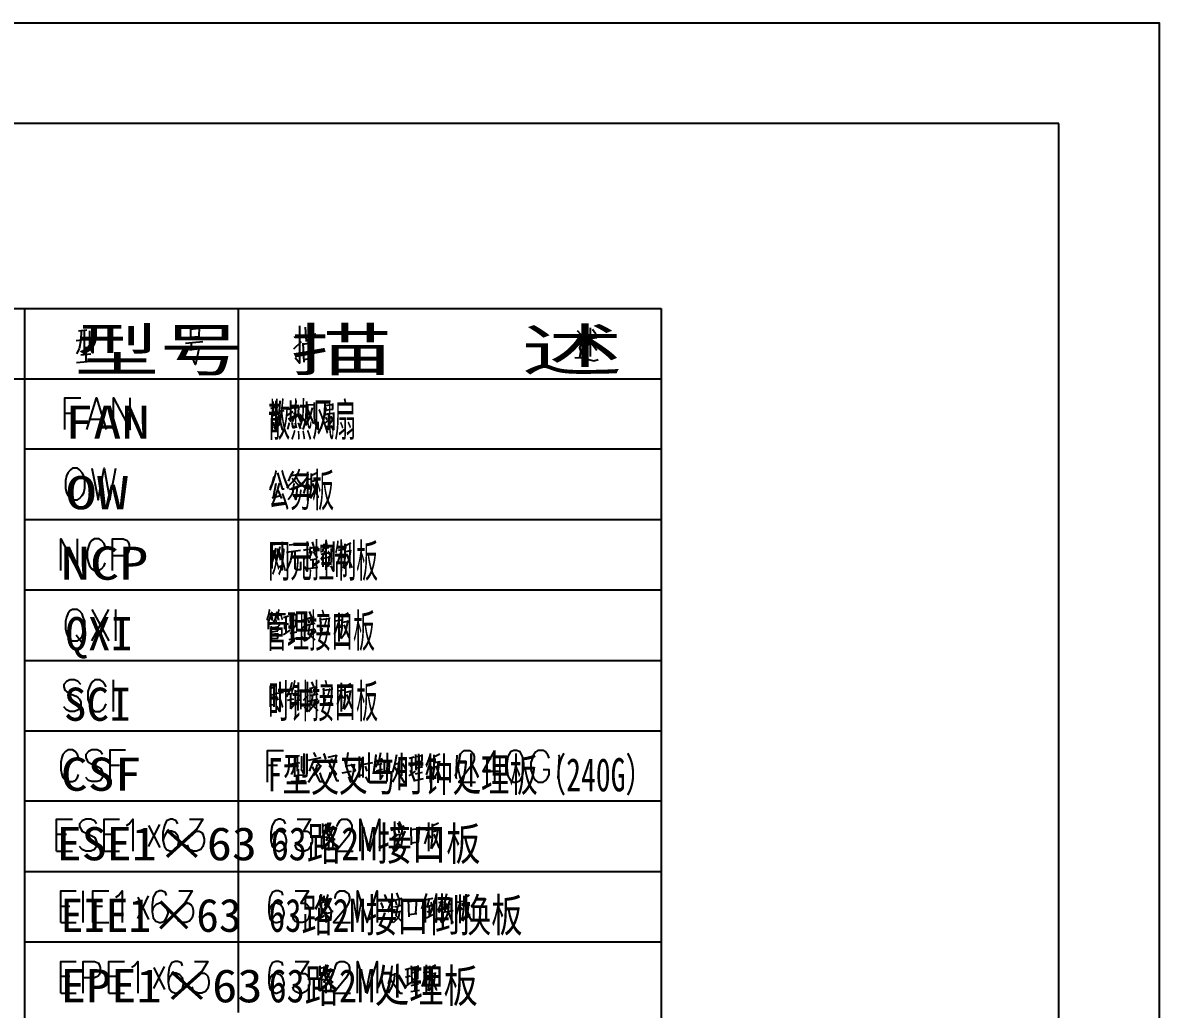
# Model space of a CAD drawing. Header units: metres. Extents: x 17 to 1264, y 17 to 859.
# Drawn here: x 887.1 to 1207.4, y 580.8 to 858.8 of the extents above; entities that cross this region are included whole.
import ezdxf

# ---------------------------------------------------------------- set-up
doc = ezdxf.new("R2010")
doc.units = ezdxf.units.M
for name, color, linetype in [('LINES', 7, 'Continuous'), ('POLYLINES', 4, 'Continuous'), ('RECTS', 7, 'Continuous'), ('TEXTS', 3, 'Continuous')]:
    doc.layers.add(name, color=color, linetype=linetype)

msp = doc.modelspace()

# ---------------------------------------------------------------- linework, layer by layer
at = {"layer": 'LINES'}
for p, q in [((1179.14, 830.45), (87.76, 830.45)), ((1179.14, 45.22), (1179.14, 830.45)), ((865.15, 778.32), (953.99, 778.32)), ((887.61, 778.32), (887.61, 758.45)), ((887.61, 778.32), (887.61, 462.82)), ((947.8, 778.32), (947.8, 758.45)), ((953.99, 778.32), (1067.03, 778.32)), ((1067.03, 778.32), (1067.03, 462.82)), ((902.87, 771.98), (905.18, 772.27)), ((904.46, 772.13), (904.46, 766.66)), ((905.9, 771.98), (905.9, 767.95)), ((934.41, 773.42), (934.41, 769.54)), ((934.41, 772.42), (936.71, 772.7)), ((936.86, 773.14), (936.71, 770.26)), ((967.1, 768.96), (966.81, 772.99)), ((968.54, 773.57), (967.96, 768.96)), ((1043.42, 772.13), (1044.43, 770.98)), ((1047.02, 772.85), (1047.02, 764.78)), ((1047.74, 772.42), (1048.6, 771.12)), ((902.15, 769.25), (905.47, 769.68)), ((932.97, 768.53), (937.87, 768.96)), ((936.86, 770.26), (934.41, 770.11)), ((965.66, 770.54), (963.5, 770.11)), ((963.5, 766.94), (965.66, 768.96)), ((965.95, 770.54), (969.69, 771.12)), ((968.97, 763.06), (969.11, 768.96)), ((1042.7, 768.38), (1044.43, 768.82)), ((1047.02, 769.1), (1045, 765.5)), ((1045.29, 769.54), (1048.89, 770.11)), ((1047.02, 768.96), (1048.89, 766.51)), ((904.89, 767.52), (904.89, 763.34)), ((936.86, 766.94), (934.12, 766.51)), ((934.7, 768.67), (934.41, 766.66)), ((969.11, 768.67), (966.09, 768.1)), ((966.09, 768.53), (966.38, 763.2)), ((966.23, 765.94), (969.11, 766.37)), ((967.67, 768.24), (967.67, 764.21)), ((902.3, 763.06), (907.34, 763.49)), ((903.45, 765.22), (906.33, 765.5)), ((966.38, 763.92), (968.97, 764.35)), ((1048.03, 763.49), (1049.32, 763.92)), ((865.15, 758.45), (953.99, 758.45)), ((887.61, 758.45), (887.61, 758.45)), ((887.61, 758.45), (887.61, 718.85)), ((887.61, 758.45), (887.61, 738.72)), ((947.8, 758.45), (947.8, 758.45)), ((947.8, 758.45), (947.8, 718.85)), ((947.8, 758.45), (947.8, 738.72)), ((953.99, 758.45), (1067.03, 758.45)), ((957.02, 750.24), (959.03, 750.53)), ((957.59, 752.11), (957.74, 749.09)), ((958.46, 752.26), (958.46, 749.09)), ((961.91, 749.95), (963.35, 750.38)), ((963.5, 750.1), (964.94, 750.53)), ((967.1, 751.1), (969.26, 751.25)), ((967.39, 749.81), (969.11, 745.78)), ((972.14, 749.66), (974.59, 749.95)), ((972.28, 750.96), (974.44, 751.25)), ((973.29, 752.4), (973.43, 751.54)), ((974.44, 751.54), (974.44, 749.95)), ((898.99, 748.8), (901.72, 748.8)), ((906.19, 747.07), (909.5, 747.07)), ((956.59, 748.94), (959.03, 749.23)), ((957.31, 748.66), (957.31, 744.19)), ((957.31, 748.08), (958.46, 748.37)), ((957.31, 747.07), (958.03, 747.07)), ((959.32, 749.23), (960.76, 749.52)), ((961.63, 748.22), (963.35, 749.23)), ((963.5, 748.94), (964.36, 747.65)), ((973, 746.64), (971.85, 745.63)), ((972.43, 748.37), (973.29, 748.66)), ((972.43, 747.65), (972.86, 746.93)), ((973.72, 748.66), (974.73, 748.8)), ((974.59, 747.07), (973.72, 745.92)), ((973.87, 747.94), (974.3, 747.22)), ((957.31, 746.06), (958.03, 746.06)), ((962.2, 746.06), (961.77, 744.19)), ((962.92, 746.21), (963.21, 744.62)), ((963.93, 746.06), (964.22, 744.62)), ((964.79, 746.06), (965.37, 744.34)), ((887.61, 738.72), (953.99, 738.72)), ((953.99, 738.72), (1067.03, 738.72)), ((962.92, 731.23), (964.51, 731.52)), ((967.39, 732.24), (967.39, 724.18)), ((968.39, 731.23), (970.12, 732.1)), ((958.46, 728.93), (957.74, 725.04)), ((962.35, 727.34), (964.51, 727.78)), ((967.39, 729.79), (966.23, 726.19)), ((968.11, 730.22), (966.52, 729.94)), ((967.39, 728.93), (968.11, 727.92)), ((968.68, 729.65), (969.98, 729.94)), ((957.45, 724.9), (959.75, 725.62)), ((959.03, 727.06), (960.04, 724.75)), ((887.61, 718.85), (953.99, 718.85)), ((887.61, 718.85), (887.61, 698.98)), ((947.8, 718.85), (947.8, 698.98)), ((953.99, 718.85), (1067.03, 718.85)), ((957.31, 712.37), (957.31, 705.02)), ((957.31, 711.79), (960.19, 712.08)), ((962.2, 711.65), (964.65, 711.94)), ((968.68, 712.51), (969.11, 711.22)), ((969.83, 709.63), (970.27, 711.22)), ((971.99, 711.94), (971.56, 709.63)), ((972.57, 712.66), (972.57, 704.59)), ((976.89, 712.37), (976.89, 704.3)), ((977.9, 711.36), (979.63, 712.22)), ((958.46, 710.78), (957.45, 706.9)), ((957.74, 710.21), (958.6, 707.9)), ((959.61, 711.07), (958.46, 706.61)), ((958.89, 710.21), (959.75, 707.33)), ((961.48, 709.63), (965.37, 710.21)), ((967.67, 710.5), (966.23, 710.06)), ((966.23, 707.47), (967.67, 709.06)), ((968.11, 711.07), (967.96, 709.2)), ((970.12, 711.07), (968.11, 710.64)), ((969.11, 709.78), (970.12, 708.05)), ((971.27, 709.06), (973.72, 709.49)), ((971.71, 708.48), (971.71, 705.46)), ((971.71, 707.9), (973.43, 708.19)), ((971.85, 710.64), (973.43, 710.93)), ((973.43, 708.48), (973.29, 705.6)), ((974.01, 710.64), (974.01, 706.75)), ((976.89, 709.92), (975.74, 706.32)), ((977.61, 710.35), (976.03, 710.06)), ((976.89, 709.06), (977.61, 708.05)), ((978.19, 709.78), (979.48, 710.06)), ((970.27, 705.31), (967.67, 704.88)), ((968.11, 707.47), (969.83, 707.76)), ((968.97, 705.17), (968.97, 707.62)), ((973.29, 705.46), (972.86, 706.46)), ((887.61, 698.98), (953.99, 698.98)), ((887.61, 698.98), (887.61, 679.1)), ((947.8, 698.98), (947.8, 679.1)), ((953.99, 698.98), (1067.03, 698.98)), ((906.62, 684.58), (911.37, 693.5)), ((906.62, 693.5), (911.37, 684.58)), ((913.39, 684.58), (913.39, 693.5)), ((957.31, 692.78), (956.3, 689.9)), ((956.87, 691.63), (958.31, 691.92)), ((958.75, 692.78), (958.03, 690.19)), ((958.46, 691.63), (959.75, 691.92)), ((962.49, 692.21), (962.63, 687.89)), ((962.49, 691.78), (964.22, 692.06)), ((963.35, 691.92), (963.35, 685.44)), ((964.22, 692.35), (964.07, 688.75)), ((967.82, 692.93), (968.39, 691.49)), ((976.17, 692.5), (976.17, 684.43)), ((977.18, 691.49), (978.91, 692.5)), ((956.44, 689.9), (956.3, 688.03)), ((956.44, 689.33), (959.61, 689.76)), ((957.45, 690.34), (957.16, 691.63)), ((957.16, 688.75), (957.16, 684.43)), ((957.74, 690.48), (958.03, 689.62)), ((958.89, 691.63), (959.18, 690.48)), ((959.03, 688.75), (958.89, 687.46)), ((959.61, 689.9), (959.32, 688.75)), ((960.62, 691.2), (962.06, 691.63)), ((960.76, 689.04), (962.06, 689.47)), ((961.34, 686.88), (961.34, 691.34)), ((962.63, 688.46), (964.36, 688.75)), ((962.78, 690.34), (963.93, 690.48)), ((965.37, 687.6), (966.95, 689.33)), ((966.95, 690.62), (965.51, 690.19)), ((969.4, 689.47), (967.1, 688.9)), ((967.24, 690.91), (969.26, 691.49)), ((967.96, 689.04), (967.53, 686.59)), ((967.96, 689.62), (967.67, 690.62)), ((968.68, 691.34), (968.39, 689.33)), ((970.99, 691.2), (971.13, 686.16)), ((970.99, 690.62), (973.43, 690.91)), ((971.13, 690.62), (973.43, 690.91)), ((973.15, 687.17), (973.58, 691.2)), ((976.17, 690.05), (974.87, 686.45)), ((976.89, 690.48), (975.16, 690.19)), ((976.17, 689.33), (976.75, 688.32)), ((977.47, 689.9), (978.62, 690.19)), ((902.15, 686.3), (904.17, 683.71)), ((957.16, 688.32), (958.89, 688.61)), ((957.16, 687.17), (959.03, 687.46)), ((958.89, 686.59), (957.16, 686.45)), ((958.89, 686.74), (958.89, 685.3)), ((960.62, 686.3), (962.49, 687.6)), ((962.49, 686.74), (964.36, 687.17)), ((966.81, 687.46), (969.55, 688.03)), ((968.25, 686.16), (967.53, 686.59)), ((968.68, 687.74), (968.25, 686.02)), ((968.25, 686.16), (969.4, 684.86)), ((971.13, 686.88), (973.43, 687.17)), ((959.03, 685.3), (957.16, 685.15)), ((962.2, 685.01), (964.79, 685.44)), ((887.61, 679.1), (953.99, 679.1)), ((887.61, 679.1), (887.61, 659.23)), ((947.8, 679.1), (947.8, 659.23)), ((953.99, 679.1), (1067.03, 679.1)), ((912.67, 664.7), (912.67, 673.63)), ((964.79, 672.91), (964.65, 664.99)), ((968.54, 673.06), (969.11, 671.76)), ((976.89, 672.77), (976.89, 664.7)), ((956.87, 671.9), (956.87, 666)), ((956.87, 671.33), (957.88, 671.47)), ((956.87, 669.31), (957.74, 669.46)), ((957.88, 671.76), (957.88, 666)), ((958.31, 669.74), (960.62, 670.18)), ((961.91, 669.6), (963.35, 669.89)), ((962.49, 671.04), (963.5, 671.33)), ((962.63, 669.74), (962.63, 665.42)), ((963.93, 670.75), (963.93, 667.44)), ((965.51, 670.61), (963.93, 670.18)), ((965.37, 668.02), (965.51, 670.9)), ((967.67, 670.9), (966.23, 670.46)), ((966.23, 667.87), (967.67, 669.46)), ((967.96, 671.18), (970.12, 671.76)), ((970.27, 669.6), (967.96, 669.17)), ((968.68, 669.74), (968.39, 670.9)), ((969.4, 671.47), (969.26, 669.46)), ((971.85, 671.33), (971.99, 666.43)), ((971.85, 670.75), (974.3, 671.04)), ((974.01, 667.3), (974.3, 671.47)), ((976.89, 670.32), (975.74, 666.72)), ((977.61, 670.75), (976.03, 670.46)), ((976.89, 669.46), (977.61, 668.45)), ((977.9, 671.76), (979.63, 672.62)), ((978.19, 670.18), (979.48, 670.46)), ((956.87, 666.58), (957.88, 666.72)), ((958.46, 669.17), (959.03, 667.87)), ((961.77, 667.87), (963.5, 668.3)), ((962.63, 665.42), (963.64, 666.72)), ((963.93, 667.73), (965.51, 668.02)), ((967.67, 667.58), (970.41, 668.16)), ((968.83, 669.31), (968.39, 666.72)), ((968.97, 666.29), (968.39, 666.72)), ((968.97, 666.29), (970.27, 664.99)), ((969.4, 668.02), (969.11, 666.29)), ((971.99, 667.01), (974.3, 667.3)), ((887.61, 659.23), (953.99, 659.23)), ((887.61, 659.23), (887.61, 639.5)), ((947.8, 659.23), (947.8, 639.5)), ((953.99, 659.23), (1067.03, 659.23)), ((1020.09, 653.76), (1020.09, 644.83)), ((962.63, 649.87), (965.23, 650.3)), ((963.21, 652.03), (965.08, 652.32)), ((964.51, 652.18), (964.51, 647.86)), ((965.66, 652.03), (965.66, 648.86)), ((967.67, 651.02), (971.27, 651.74)), ((968.97, 650.74), (967.82, 647.86)), ((969.11, 653.18), (969.69, 651.89)), ((969.98, 650.74), (971.13, 649.01)), ((975.59, 652.32), (973.15, 651.74)), ((974.01, 651.46), (974.59, 650.16)), ((978.76, 653.18), (978.19, 649.01)), ((978.47, 651.31), (980.92, 651.6)), ((981.93, 652.03), (981.93, 646.13)), ((981.93, 651.46), (982.94, 651.6)), ((982.94, 651.89), (982.94, 646.13)), ((983.37, 649.87), (985.82, 650.3)), ((987.55, 651.17), (988.55, 651.46)), ((988.99, 650.88), (988.99, 647.57)), ((990.57, 650.74), (988.99, 650.3)), ((989.85, 653.04), (989.71, 644.98)), ((990.43, 648.14), (990.57, 651.02)), ((993.88, 653.04), (993.88, 646.56)), ((996.04, 651.6), (997.48, 651.89)), ((996.76, 647.14), (996.76, 651.74)), ((997.77, 652.61), (997.91, 648.14)), ((997.91, 652.03), (999.64, 652.32)), ((998.2, 650.59), (999.35, 650.74)), ((998.78, 652.18), (998.78, 645.7)), ((999.64, 652.61), (999.5, 649.15)), ((1001.95, 650.45), (1000.79, 646.85)), ((1002.67, 650.74), (1001.08, 650.59)), ((1001.95, 652.9), (1001.95, 644.69)), ((1002.95, 651.89), (1004.68, 652.75)), ((1003.39, 650.3), (1004.54, 650.59)), ((911.8, 649.58), (914.39, 649.58)), ((956.15, 649.58), (958.89, 649.58)), ((964.79, 648.43), (964.79, 645.26)), ((977.18, 647.42), (979.77, 647.86)), ((978.19, 649.44), (980.49, 649.73)), ((981.93, 649.44), (982.79, 649.58)), ((983.66, 649.3), (984.09, 647.86)), ((986.83, 648), (988.55, 648.43)), ((986.97, 649.73), (988.41, 650.02)), ((987.83, 649.87), (987.83, 645.55)), ((988.99, 647.86), (990.57, 648.14)), ((992.01, 649.87), (993.16, 650.16)), ((994.17, 650.02), (995.18, 648.14)), ((996.04, 646.56), (997.77, 647.86)), ((996.19, 649.44), (997.48, 649.73)), ((997.77, 647.14), (999.79, 647.57)), ((997.91, 648.86), (999.79, 649.15)), ((1001.95, 649.58), (1002.67, 648.58)), ((962.78, 644.98), (966.81, 645.26)), ((963.64, 646.7), (965.95, 646.85)), ((981.93, 646.7), (982.94, 646.85)), ((987.83, 645.55), (988.7, 646.85)), ((992.3, 646.7), (991.29, 644.83)), ((997.63, 645.26), (1000.07, 645.84)), ((887.61, 639.5), (953.99, 639.5)), ((887.61, 639.5), (887.61, 619.63)), ((947.8, 639.5), (947.8, 619.63)), ((953.99, 639.5), (1067.03, 639.5)), ((922.6, 626.69), (925.77, 632.88)), ((922.6, 632.59), (925.77, 626.4)), ((971.56, 633.17), (971.56, 630.29)), ((971.56, 632.45), (972.57, 632.74)), ((972.57, 631.15), (971.56, 631.01)), ((971.99, 631.15), (971.99, 626.98)), ((972.57, 633.02), (972.43, 631.15)), ((973.87, 633.46), (972.86, 630.29)), ((973.43, 631.87), (974.59, 632.16)), ((974.73, 632.45), (973.87, 630.29)), ((992.3, 631.58), (990.86, 631.15)), ((992.59, 631.87), (994.6, 632.45)), ((993.31, 630.43), (993.02, 631.58)), ((993.16, 633.74), (993.74, 632.45)), ((994.03, 632.16), (993.88, 630.14)), ((996.47, 632.02), (996.62, 627.12)), ((996.47, 631.44), (998.78, 631.73)), ((998.63, 627.98), (998.92, 632.16)), ((1001.51, 631.01), (1000.36, 627.41)), ((1002.23, 631.44), (1000.65, 631.15)), ((1001.51, 633.46), (1001.51, 625.39)), ((1002.52, 632.45), (1004.25, 633.31)), ((1002.81, 630.86), (1003.96, 631.15)), ((896.68, 630.14), (899.42, 630.14)), ((910.07, 630.14), (912.67, 630.14)), ((971.42, 626.54), (971.42, 629.57)), ((971.99, 629.28), (972.86, 629.42)), ((973.87, 630.29), (972.57, 628.27)), ((973.29, 628.56), (973.29, 625.54)), ((973.29, 628.13), (974.59, 628.27)), ((974.59, 628.56), (974.44, 626.11)), ((990.86, 628.56), (992.3, 630.14)), ((992.15, 628.27), (994.89, 628.85)), ((994.75, 630.29), (992.44, 629.86)), ((993.45, 630), (992.87, 627.41)), ((994.03, 628.7), (993.74, 626.98)), ((996.62, 627.7), (998.78, 627.98)), ((1001.51, 630.14), (1002.23, 629.14)), ((896.68, 625.39), (901.15, 625.39)), ((910.07, 625.39), (914.39, 625.39)), ((971.13, 626.4), (972.86, 627.41)), ((974.59, 626.11), (973.29, 625.97)), ((993.59, 626.98), (992.87, 627.41)), ((993.59, 626.98), (994.75, 625.68)), ((887.61, 619.63), (953.99, 619.63)), ((887.61, 619.63), (887.61, 599.76)), ((947.8, 619.63), (947.8, 599.76)), ((953.99, 619.63), (1067.03, 619.63)), ((904.17, 605.23), (904.17, 614.16)), ((919.58, 606.38), (922.6, 612.72)), ((919.58, 612.43), (922.6, 606.1)), ((970.84, 612.86), (970.84, 610.13)), ((970.84, 612.29), (971.85, 612.43)), ((971.99, 612.72), (971.85, 610.99)), ((973.15, 613.15), (972.14, 609.98)), ((972.71, 611.71), (973.87, 612)), ((974.01, 612.14), (973.15, 609.98)), ((991.87, 611.57), (994.03, 612.14)), ((992.44, 613.58), (993.02, 612.14)), ((993.31, 612), (993.16, 609.84)), ((997.91, 607.82), (998.2, 611.86)), ((1000.94, 613.44), (999.5, 609.12)), ((1000.94, 611.71), (1002.81, 612.14)), ((1006.55, 613.3), (1005.83, 609.98)), ((1006.27, 611.71), (1007.56, 612)), ((1007.71, 612.29), (1006.99, 610.27)), ((1010.3, 613.15), (1010.3, 605.09)), ((1011.45, 612.14), (1013.03, 613.01)), ((897.83, 609.84), (900.43, 609.84)), ((906.91, 609.84), (909.64, 609.84)), ((970.7, 606.24), (970.7, 609.41)), ((971.99, 610.99), (970.84, 610.7)), ((971.27, 610.85), (971.27, 606.67)), ((971.27, 608.98), (972.14, 609.12)), ((973.15, 610.13), (971.85, 608.11)), ((991.58, 611.28), (990.14, 610.85)), ((990.14, 608.26), (991.58, 609.84)), ((994.17, 610.13), (991.87, 609.55)), ((992.59, 610.13), (992.3, 611.28)), ((992.73, 609.7), (992.3, 607.25)), ((995.75, 611.71), (995.9, 606.82)), ((995.75, 611.14), (998.2, 611.42)), ((995.9, 611.14), (998.2, 611.42)), ((1000.51, 611.71), (1000.51, 605.23)), ((1001.08, 608.26), (1002.38, 608.69)), ((1001.66, 609.84), (1001.66, 606.96)), ((1002.09, 610.99), (1002.52, 609.7)), ((1002.95, 611.42), (1002.95, 607.97)), ((1005.83, 609.7), (1004.25, 607.97)), ((1004.39, 610.85), (1005.69, 611.14)), ((1007.85, 610.42), (1006.12, 610.13)), ((1006.12, 610.42), (1006.12, 608.11)), ((1007.85, 610.7), (1007.85, 608.4)), ((1010.3, 610.7), (1009.15, 607.1)), ((1011.02, 611.14), (1009.43, 610.85)), ((1010.3, 609.84), (1011.02, 608.83)), ((1011.74, 610.56), (1012.89, 610.85)), ((970.41, 606.1), (972.14, 607.25)), ((972.57, 608.26), (972.57, 605.23)), ((972.57, 607.82), (973.87, 608.11)), ((974.01, 605.95), (972.57, 605.66)), ((974.01, 608.26), (973.87, 605.95)), ((991.58, 608.11), (994.31, 608.54)), ((992.87, 606.67), (992.3, 607.25)), ((992.87, 606.67), (994.17, 605.38)), ((993.31, 608.4), (993.02, 606.67)), ((995.9, 607.54), (998.2, 607.82)), ((1000.94, 606.53), (1002.67, 607.54)), ((1008.43, 608.54), (1005.55, 608.11)), ((897.83, 605.23), (902.15, 605.23)), ((906.91, 605.23), (911.37, 605.23)), ((887.61, 599.76), (953.99, 599.76)), ((887.61, 599.76), (887.61, 579.89)), ((947.8, 599.76), (947.8, 579.89)), ((953.99, 599.76), (1067.03, 599.76)), ((924.04, 586.66), (927.07, 592.85)), ((970.84, 592.99), (970.84, 590.26)), ((971.99, 592.85), (971.85, 591.12)), ((973.15, 593.28), (972.14, 590.11)), ((992.73, 593.57), (992.73, 587.09)), ((996.62, 592.99), (996.76, 588.67)), ((996.76, 592.56), (998.49, 592.85)), ((997.63, 592.7), (997.63, 586.22)), ((998.49, 593.14), (998.35, 589.54)), ((1000.79, 593.28), (1000.79, 585.22)), ((1001.8, 592.27), (1003.53, 593.28)), ((897.83, 590.11), (900.43, 590.11)), ((911.37, 590.11), (914.11, 590.11)), ((924.04, 592.56), (927.07, 586.37)), ((970.7, 586.37), (970.7, 589.54)), ((970.84, 592.42), (971.85, 592.56)), ((971.99, 591.12), (970.84, 590.83)), ((971.27, 590.98), (971.27, 586.94)), ((973.15, 590.26), (971.85, 588.24)), ((972.71, 591.84), (973.87, 592.13)), ((974.01, 592.27), (973.15, 590.11)), ((990.86, 590.4), (992.01, 590.69)), ((993.02, 590.54), (994.03, 588.67)), ((994.89, 591.98), (996.33, 592.42)), ((995.03, 589.82), (996.33, 590.26)), ((995.61, 587.66), (995.61, 592.27)), ((996.76, 589.25), (998.63, 589.54)), ((997.05, 591.12), (998.2, 591.26)), ((1000.79, 590.83), (999.64, 587.23)), ((1001.51, 591.26), (999.93, 590.98)), ((1000.79, 590.11), (1001.51, 589.1)), ((1002.09, 590.69), (1003.39, 590.98)), ((970.41, 586.22), (972.14, 587.38)), ((971.27, 589.1), (972.14, 589.25)), ((972.57, 588.38), (972.57, 585.36)), ((972.57, 587.95), (973.87, 588.24)), ((974.01, 588.38), (973.87, 586.08)), ((991.15, 587.23), (990.14, 585.36)), ((994.89, 587.09), (996.62, 588.38)), ((996.47, 585.79), (998.92, 586.22)), ((996.62, 587.52), (998.63, 587.95)), ((897.83, 585.36), (902.15, 585.36)), ((911.37, 585.36), (915.83, 585.36)), ((974.01, 586.08), (972.57, 585.94))]:
    msp.add_line(p, q, dxfattribs=at)
at = {"layer": 'POLYLINES'}
for points in [[(903.59, 771.98), (903.45, 769.39), (903.02, 766.94), (902.3, 765.5)], [(906.91, 772.99), (906.91, 765.79), (906.04, 767.38)], [(965.08, 773.42), (965.08, 762.91), (963.93, 764.35)], [(1044.57, 769.1), (1043.99, 767.23), (1044.28, 766.37), (1044.28, 765.94), (1043.99, 764.5)], [(936.86, 767.38), (935.85, 762.48), (934.99, 764.35)], [(1042.7, 764.5), (1044.57, 764.35), (1048.03, 763.49)], [(898.99, 744.19), (898.99, 753.12), (903.45, 753.12)], [(905.18, 744.19), (907.91, 753.12), (910.65, 744.19)], [(912.67, 744.19), (912.67, 753.12), (917.42, 744.19), (917.42, 753.12)], [(959.61, 752.26), (959.47, 750.38), (959.18, 748.08), (958.75, 746.93)], [(962.63, 752.4), (962.63, 747.07), (962.63, 746.5), (962.06, 747.36)], [(964.07, 752.4), (963.93, 749.38), (963.64, 747.65), (963.07, 746.35)], [(964.94, 750.67), (964.79, 749.38), (964.94, 747.65)], [(967.1, 752.11), (966.95, 747.65), (966.81, 746.5), (966.09, 744.19)], [(966.95, 745.34), (968.25, 748.08), (968.83, 750.38)], [(969.26, 751.82), (969.26, 747.5), (969.55, 745.78), (970.41, 744.19), (970.41, 746.35)], [(972.28, 751.54), (972.14, 749.23), (971.85, 747.07), (971.13, 744.48)], [(958.46, 748.51), (958.46, 744.05), (957.88, 744.91)], [(960.04, 749.23), (959.75, 747.07), (959.18, 745.34), (958.46, 744.19)], [(959.18, 748.08), (960.19, 744.19), (960.91, 744.19)], [(964.94, 747.65), (965.51, 746.35), (965.51, 747.94)], [(973.29, 748.8), (973.29, 744.19), (972.71, 745.2)], [(974.73, 748.94), (974.73, 744.05), (974.01, 745.2)], [(901.15, 733.25), (900.57, 732.82), (899.85, 731.95), (899.42, 731.09), (899.13, 729.79), (899.13, 727.63), (899.42, 726.34), (899.85, 725.62), (900.57, 724.75), (901.15, 724.32), (902.59, 724.32), (903.16, 724.75), (903.88, 725.62), (904.31, 726.34), (904.6, 727.63), (904.6, 729.79), (904.31, 731.09), (903.88, 731.95), (903.16, 732.82), (902.59, 733.25), (901.15, 733.25)], [(906.62, 733.25), (908.35, 724.32), (910.07, 733.25), (911.66, 724.32), (913.39, 733.25)], [(957.88, 730.94), (957.31, 728.64), (956.73, 727.06)], [(958.89, 731.95), (960.19, 727.49), (960.76, 727.49)], [(964.51, 731.81), (963.64, 729.94), (961.48, 727.78)], [(963.35, 732.38), (962.63, 731.09), (961.91, 729.65)], [(962.92, 730.51), (965.08, 728.21), (965.66, 728.35)], [(968.39, 731.81), (968.39, 727.78), (967.96, 724.9)], [(963.5, 728.93), (963.21, 726.62), (962.78, 725.47), (961.91, 724.32)], [(964.51, 728.06), (964.07, 724.46), (963.64, 725.9)], [(969.98, 730.08), (969.4, 727.34), (968.97, 726.19), (968.11, 724.75)], [(968.83, 728.93), (970.27, 725.18), (970.55, 725.18)], [(897.83, 704.45), (897.83, 713.38), (902.59, 704.45), (902.59, 713.38)], [(910.36, 711.22), (910.07, 712.08), (909.35, 712.94), (908.63, 713.38), (907.34, 713.38), (906.62, 712.94), (905.9, 712.08), (905.61, 711.22), (905.32, 709.92), (905.32, 707.9), (905.61, 706.61), (905.9, 705.74), (906.62, 704.88), (907.34, 704.45), (908.63, 704.45), (909.35, 704.88), (910.07, 705.74), (910.36, 706.61)], [(912.38, 704.45), (912.38, 713.38), (915.4, 713.38), (916.55, 712.94), (916.84, 712.51), (917.13, 711.65), (917.13, 710.35), (916.84, 709.49), (916.55, 709.06), (915.4, 708.62), (912.38, 708.62)], [(960.19, 712.51), (960.19, 704.59), (959.61, 705.74)], [(967.24, 712.66), (967.24, 704.3), (966.67, 705.6)], [(974.73, 712.66), (974.73, 705.17), (974.73, 704.3), (974.01, 705.74)], [(977.9, 711.94), (977.9, 708.05), (977.47, 705.17)], [(963.07, 709.63), (962.63, 707.18), (961.34, 704.3)], [(963.79, 709.78), (963.79, 705.02), (964.07, 704.74), (965.51, 704.74), (965.51, 706.9)], [(967.82, 707.76), (968.54, 709.34), (968.68, 709.92)], [(979.48, 710.21), (979.05, 707.47), (978.47, 706.32), (977.61, 704.88)], [(978.33, 709.06), (979.77, 705.46), (980.06, 705.46)], [(901.15, 693.5), (900.43, 693.07), (899.85, 692.21), (899.42, 691.34), (899.13, 690.19), (899.13, 688.03), (899.42, 686.74), (899.85, 685.87), (900.43, 685.01), (901.15, 684.58), (902.59, 684.58), (903.16, 685.01), (903.88, 685.87), (904.17, 686.74), (904.6, 688.03), (904.6, 690.19), (904.17, 691.34), (903.88, 692.21), (903.16, 693.07), (902.59, 693.5), (901.15, 693.5)], [(966.52, 692.78), (966.52, 684.58), (965.8, 685.73)], [(977.18, 692.21), (977.03, 688.18), (976.6, 685.3)], [(978.76, 690.34), (978.19, 687.6), (977.75, 686.45), (976.89, 685.15)], [(977.61, 689.18), (979.05, 685.58), (979.34, 685.58)], [(966.81, 684.58), (967.82, 685.44), (968.25, 686.02)], [(903.45, 672.34), (902.73, 673.2), (901.72, 673.63), (900.43, 673.63), (899.42, 673.2), (898.7, 672.34), (898.7, 671.62), (898.99, 670.75), (899.42, 670.32), (899.99, 669.89), (902.15, 669.02), (902.73, 668.59), (903.16, 668.16), (903.45, 667.3), (903.45, 666), (902.73, 665.14), (901.72, 664.7), (900.43, 664.7), (899.42, 665.14), (898.7, 666)], [(910.65, 671.62), (910.22, 672.34), (909.64, 673.2), (908.92, 673.63), (907.48, 673.63), (906.91, 673.2), (906.19, 672.34), (905.9, 671.62), (905.47, 670.32), (905.47, 668.16), (905.9, 666.86), (906.19, 666), (906.91, 665.14), (907.48, 664.7), (908.92, 664.7), (909.64, 665.14), (910.22, 666), (910.65, 666.86)], [(959.61, 673.06), (959.61, 664.7), (958.75, 666.14)], [(962.92, 672.91), (962.49, 671.04), (961.48, 668.88)], [(967.24, 673.06), (967.24, 664.7), (966.67, 666)], [(977.9, 672.34), (977.9, 668.3), (977.47, 665.42)], [(979.48, 670.61), (979.05, 667.87), (978.47, 666.72), (977.61, 665.28)], [(978.33, 669.46), (979.77, 665.71), (980.06, 665.71)], [(967.67, 664.7), (968.54, 665.71), (969.11, 666.29)], [(902.87, 651.74), (902.59, 652.61), (901.87, 653.47), (901.15, 653.9), (899.85, 653.9), (899.13, 653.47), (898.41, 652.61), (898.12, 651.74), (897.83, 650.45), (897.83, 648.29), (898.12, 646.99), (898.41, 646.13), (899.13, 645.26), (899.85, 644.98), (901.15, 644.98), (901.87, 645.26), (902.59, 646.13), (902.87, 646.99)], [(909.64, 652.61), (909.07, 653.47), (908.06, 653.9), (906.62, 653.9), (905.61, 653.47), (904.89, 652.61), (904.89, 651.74), (905.32, 650.88), (905.61, 650.45), (906.33, 650.02), (908.35, 649.15), (909.07, 648.72), (909.35, 648.29), (909.64, 647.42), (909.64, 646.13), (909.07, 645.26), (908.06, 644.98), (906.62, 644.98), (905.61, 645.26), (904.89, 646.13)], [(911.8, 644.98), (911.8, 653.9), (916.12, 653.9)], [(956.15, 644.83), (956.15, 653.76), (960.62, 653.76)], [(1010.3, 651.6), (1010.3, 652.03), (1010.59, 652.9), (1011.02, 653.33), (1011.59, 653.76), (1013.03, 653.76), (1013.61, 653.33), (1014.04, 652.9), (1014.33, 652.03), (1014.33, 651.17), (1014.04, 650.3), (1013.32, 649.15), (1010.01, 644.83), (1014.76, 644.83)], [(1020.09, 653.76), (1016.78, 647.86), (1021.82, 647.86)], [(1025.56, 653.76), (1024.55, 653.33), (1023.83, 652.03), (1023.55, 650.02), (1023.55, 648.72), (1023.83, 646.56), (1024.55, 645.26), (1025.56, 644.83), (1026.28, 644.83), (1027.29, 645.26), (1028.01, 646.56), (1028.3, 648.72), (1028.3, 650.02), (1028.01, 652.03), (1027.29, 653.33), (1026.28, 653.76), (1025.56, 653.76)], [(1035.5, 651.6), (1035.07, 652.46), (1034.49, 653.33), (1033.77, 653.76), (1032.33, 653.76), (1031.75, 653.33), (1031.03, 652.46), (1030.75, 651.6), (1030.31, 650.3), (1030.31, 648.29), (1030.75, 646.99), (1031.03, 646.13), (1031.75, 645.26), (1032.33, 644.83), (1033.77, 644.83), (1034.49, 645.26), (1035.07, 646.13), (1035.5, 646.99), (1035.5, 648.29), (1033.77, 648.29)], [(963.79, 652.03), (963.79, 650.02), (963.35, 648.14), (962.78, 646.99)], [(966.38, 652.9), (966.38, 647.14), (965.66, 648.43)], [(975.59, 652.46), (974.44, 648.29), (973.58, 646.13), (972.86, 645.12)], [(973.29, 650.74), (975.59, 645.26), (976.17, 645.26)], [(984.67, 653.18), (984.67, 644.83), (983.8, 646.27)], [(987.98, 653.04), (987.55, 651.17), (986.54, 649.01)], [(992.44, 652.46), (992.01, 650.02), (991.29, 647.57)], [(993.16, 650.59), (992.87, 648.43), (992.3, 646.7)], [(1002.95, 652.46), (1002.95, 648.43), (1002.52, 645.55)], [(1004.54, 650.74), (1004.11, 647.86), (1003.67, 646.85), (1002.67, 645.41)], [(1009.42, 652.38), (1009.2, 646.22), (1009.49, 645.87)], [(1038.01, 645.87), (1038.37, 652.02), (1038.09, 652.38)], [(970.12, 649.73), (969.4, 647.57), (967.53, 644.69)], [(968.68, 649.15), (970.84, 644.98), (971.56, 644.98)], [(980.49, 649.87), (980.2, 647.42), (979.63, 644.83), (979.05, 646.27)], [(991.87, 649.01), (994.6, 644.83), (995.32, 644.98)], [(1003.53, 649.44), (1004.83, 645.84), (1005.11, 645.84)], [(896.68, 625.39), (896.68, 634.32), (901.15, 634.32)], [(907.91, 633.02), (907.34, 633.89), (906.33, 634.32), (904.89, 634.32), (903.88, 633.89), (903.16, 633.02), (903.16, 632.3), (903.59, 631.44), (903.88, 631.01), (904.6, 630.58), (906.62, 629.71), (907.34, 629.28), (907.63, 628.85), (907.91, 627.98), (907.91, 626.69), (907.34, 625.82), (906.33, 625.39), (904.89, 625.39), (903.88, 625.82), (903.16, 626.69)], [(910.07, 625.39), (910.07, 634.32), (914.39, 634.32)], [(916.41, 632.59), (917.13, 633.02), (918.14, 634.32), (918.14, 625.39)], [(930.81, 633.02), (930.38, 633.89), (929.37, 634.32), (928.79, 634.32), (927.64, 633.89), (927.07, 632.59), (926.63, 630.58), (926.63, 628.42), (927.07, 626.69), (927.64, 625.82), (928.79, 625.39), (929.08, 625.39), (930.09, 625.82), (930.81, 626.69), (931.1, 627.98), (931.1, 628.42), (930.81, 629.71), (930.09, 630.58), (929.08, 631.01), (928.79, 631.01), (927.64, 630.58), (927.07, 629.71), (926.63, 628.42)], [(934.12, 634.32), (937.87, 634.32), (935.85, 631.01), (936.86, 631.01), (937.58, 630.58), (937.87, 630.14), (938.3, 628.85), (938.3, 627.98), (937.87, 626.69), (937.29, 625.82), (936.14, 625.39), (935.13, 625.39), (934.12, 625.82), (933.83, 626.26), (933.55, 627.12)], [(961.19, 633.02), (960.76, 633.89), (959.75, 634.32), (959.18, 634.32), (958.17, 633.89), (957.45, 632.59), (957.02, 630.58), (957.02, 628.42), (957.45, 626.69), (958.17, 625.82), (959.18, 625.39), (959.47, 625.39), (960.47, 625.82), (961.19, 626.69), (961.48, 627.98), (961.48, 628.42), (961.19, 629.71), (960.47, 630.58), (959.47, 631.01), (959.18, 631.01), (958.17, 630.58), (957.45, 629.71), (957.02, 628.42)], [(964.51, 634.32), (968.25, 634.32), (966.23, 631.01), (967.24, 631.01), (967.96, 630.58), (968.25, 630.14), (968.68, 628.85), (968.68, 627.98), (968.25, 626.69), (967.67, 625.82), (966.67, 625.39), (965.51, 625.39), (964.51, 625.82), (964.22, 626.26), (963.93, 627.12)], [(975.74, 632.3), (975.74, 632.59), (976.17, 633.46), (976.46, 633.89), (977.18, 634.32), (978.47, 634.32), (979.19, 633.89), (979.48, 633.46), (979.91, 632.59), (979.91, 631.87), (979.48, 631.01), (978.91, 629.71), (975.45, 625.39), (980.2, 625.39)], [(982.22, 625.39), (982.22, 634.32), (984.95, 625.39), (987.69, 634.32), (987.69, 625.39)], [(973.29, 631.44), (974.73, 628.7), (975.16, 628.7)], [(991.87, 633.74), (991.87, 625.39), (991.29, 626.69)], [(1002.52, 633.02), (1002.52, 628.99), (1002.09, 626.11)], [(1004.11, 631.3), (1003.53, 628.56), (1003.1, 627.41), (1002.23, 625.97)], [(1002.95, 630.14), (1004.39, 626.4), (1004.68, 626.4)], [(992.15, 625.39), (993.16, 626.4), (993.74, 626.98)], [(897.83, 605.23), (897.83, 614.16), (902.15, 614.16)], [(906.91, 605.23), (906.91, 614.16), (911.37, 614.16)], [(913.39, 612.43), (914.11, 612.86), (915.11, 614.16), (915.11, 605.23)], [(927.64, 612.86), (927.35, 613.73), (926.35, 614.16), (925.63, 614.16), (924.62, 613.73), (923.9, 612.43), (923.61, 610.27), (923.61, 608.26), (923.9, 606.53), (924.62, 605.66), (925.63, 605.23), (926.06, 605.23), (927.07, 605.66), (927.64, 606.53), (928.07, 607.82), (928.07, 608.26), (927.64, 609.41), (927.07, 610.27), (926.06, 610.7), (925.63, 610.7), (924.62, 610.27), (923.9, 609.41), (923.61, 608.26)], [(931.1, 614.16), (934.84, 614.16), (932.83, 610.7), (933.83, 610.7), (934.55, 610.27), (934.84, 609.84), (935.13, 608.69), (935.13, 607.82), (934.84, 606.53), (934.12, 605.66), (933.11, 605.23), (932.11, 605.23), (931.1, 605.66), (930.81, 606.1), (930.38, 606.96)], [(960.47, 612.86), (960.19, 613.73), (959.18, 614.16), (958.46, 614.16), (957.45, 613.73), (956.73, 612.43), (956.44, 610.27), (956.44, 608.11), (956.73, 606.38), (957.45, 605.52), (958.46, 605.23), (958.75, 605.23), (959.75, 605.52), (960.47, 606.38), (960.76, 607.68), (960.76, 608.11), (960.47, 609.41), (959.75, 610.27), (958.75, 610.7), (958.46, 610.7), (957.45, 610.27), (956.73, 609.41), (956.44, 608.11)], [(963.93, 614.16), (967.67, 614.16), (965.51, 610.7), (966.67, 610.7), (967.24, 610.27), (967.67, 609.84), (967.96, 608.54), (967.96, 607.68), (967.67, 606.38), (966.95, 605.52), (965.95, 605.23), (964.94, 605.23), (963.93, 605.52), (963.5, 605.95), (963.21, 606.82)], [(975.16, 612), (975.16, 612.43), (975.45, 613.3), (975.74, 613.73), (976.46, 614.16), (977.75, 614.16), (978.47, 613.73), (978.91, 613.3), (979.19, 612.43), (979.19, 611.57), (978.91, 610.7), (978.19, 609.41), (974.73, 605.23), (979.48, 605.23)], [(981.5, 605.23), (981.5, 614.16), (984.23, 605.23), (986.97, 614.16), (986.97, 605.23)], [(991.15, 613.44), (991.15, 605.23), (990.57, 606.38)], [(1001.66, 612), (1001.08, 609.7), (1002.23, 610.13)], [(1003.67, 613.44), (1003.67, 605.38), (1002.95, 606.67)], [(1005.26, 613.44), (1005.26, 605.23), (1004.68, 606.53)], [(1011.45, 612.72), (1011.31, 608.83), (1010.87, 605.95)], [(972.57, 611.14), (974.15, 608.4), (974.59, 608.4)], [(1007.13, 610.27), (1006.99, 608.26), (1006.27, 606.38), (1005.55, 605.23)], [(1012.89, 610.99), (1012.46, 608.26), (1012.03, 607.1), (1011.02, 605.66)], [(1011.88, 609.84), (1013.18, 606.24), (1013.61, 606.24)], [(991.58, 605.23), (992.44, 606.1), (993.02, 606.67)], [(1006.99, 608.26), (1008.14, 605.38), (1008.57, 605.38)], [(897.83, 585.36), (897.83, 594.29), (902.15, 594.29)], [(904.17, 585.36), (904.17, 594.29), (907.34, 594.29), (908.35, 593.86), (908.63, 593.42), (908.92, 592.56), (908.92, 591.26), (908.63, 590.54), (908.35, 590.11), (907.34, 589.68), (904.17, 589.68)], [(911.37, 585.36), (911.37, 594.29), (915.83, 594.29)], [(917.85, 592.56), (918.57, 592.99), (919.58, 594.29), (919.58, 585.36)], [(932.11, 592.99), (931.82, 593.86), (930.81, 594.29), (930.09, 594.29), (929.08, 593.86), (928.36, 592.56), (928.07, 590.54), (928.07, 588.38), (928.36, 586.66), (929.08, 585.79), (930.09, 585.36), (930.38, 585.36), (931.39, 585.79), (932.11, 586.66), (932.39, 587.95), (932.39, 588.38), (932.11, 589.68), (931.39, 590.54), (930.38, 590.98), (930.09, 590.98), (929.08, 590.54), (928.36, 589.68), (928.07, 588.38)], [(935.56, 594.29), (939.31, 594.29), (937.29, 590.98), (938.3, 590.98), (938.87, 590.54), (939.31, 590.11), (939.59, 588.82), (939.59, 587.95), (939.31, 586.66), (938.59, 585.79), (937.58, 585.36), (936.57, 585.36), (935.56, 585.79), (935.13, 586.22), (934.84, 587.09)], [(960.47, 592.99), (960.19, 593.86), (959.18, 594.29), (958.46, 594.29), (957.45, 593.86), (956.73, 592.56), (956.44, 590.4), (956.44, 588.24), (956.73, 586.66), (957.45, 585.79), (958.46, 585.36), (958.75, 585.36), (959.75, 585.79), (960.47, 586.66), (960.76, 587.81), (960.76, 588.24), (960.47, 589.54), (959.75, 590.4), (958.75, 590.83), (958.46, 590.83), (957.45, 590.4), (956.73, 589.54), (956.44, 588.24)], [(963.93, 594.29), (967.67, 594.29), (965.51, 590.83), (966.67, 590.83), (967.24, 590.4), (967.67, 589.97), (967.96, 588.67), (967.96, 587.81), (967.67, 586.66), (966.95, 585.79), (965.95, 585.36), (964.94, 585.36), (963.93, 585.79), (963.5, 586.22), (963.21, 587.09)], [(975.16, 592.13), (975.16, 592.56), (975.45, 593.42), (975.74, 593.86), (976.46, 594.29), (977.75, 594.29), (978.47, 593.86), (978.91, 593.42), (979.19, 592.56), (979.19, 591.7), (978.91, 590.83), (978.19, 589.54), (974.73, 585.36), (979.48, 585.36)], [(981.5, 585.36), (981.5, 594.29), (984.23, 585.36), (986.97, 594.29), (986.97, 585.36)], [(991.15, 592.99), (990.86, 590.54), (990.14, 587.95)], [(1001.8, 592.99), (1001.8, 588.96), (1001.37, 586.08)], [(972.57, 591.41), (974.15, 588.53), (974.59, 588.53)], [(990.71, 589.39), (993.45, 585.36), (994.17, 585.36)], [(992.01, 590.98), (991.72, 588.82), (991.15, 587.23)], [(1003.39, 591.12), (1002.95, 588.38), (1002.52, 587.23), (1001.51, 585.94)], [(1002.23, 589.97), (1003.67, 586.37), (1003.96, 586.37)]]:
    msp.add_lwpolyline(points, dxfattribs=at)
at = {"layer": 'RECTS'}
msp.add_lwpolyline([(16.84, 858.82), (1207.43, 858.82), (1207.43, 16.85), (16.84, 16.85)], dxfattribs=at)

# ---------------------------------------------------------------- texts
at = {"layer": 'TEXTS'}
for s, height, width, p in [('型号', 11.88, 1.545355, (901.72, 760.68)), ('描', 11.88, 1.854907, (962.63, 760.68)), ('述', 11.88, 1.854907, (1027.58, 760.68)), ('散热风扇', 9.36, 0.509028, (956.3, 742.29)), ('FAN', 9.36, 1.25237, (898.99, 741.57)), ('OW', 9.36, 1.394026, (899.13, 721.7)), ('公务板', 9.36, 0.509028, (956.3, 722.42)), ('NCP', 9.36, 1.292568, (897.83, 701.83)), ('网元控制板', 9.36, 0.509028, (956.3, 702.55)), ('管理接口板', 9.36, 0.509028, (955.43, 682.82)), ('时钟接口板', 9.36, 0.509028, (956.3, 662.95)), ('CSF', 9.36, 1.191772, (897.83, 642.36)), ('F型交叉与时钟处理板（240G）', 9.36, 0.656926, (956.15, 642.21)), ('ESE1×63', 9.36, 1.107978, (896.68, 622.77)), ('63路2M接口板', 9.36, 0.7975, (957.02, 622.77)), ('63路2M接口倒换板', 9.36, 0.72636, (956.44, 602.61)), ('63路2M处理板', 9.36, 0.795095, (956.44, 582.74)), ('EPE1×63', 9.36, 1.116635, (897.83, 582.74))]:
    msp.add_text(s, height=height, dxfattribs=dict(at, width=width)).set_placement(p)
for s, p in [('QXI', (899.13, 681.96)), ('SCI', (898.7, 662.08)), ('EIE1×63', (897.83, 602.61))]:
    msp.add_text(s, height=9.36, dxfattribs=at).set_placement(p)

doc.saveas('drawing.dxf')
